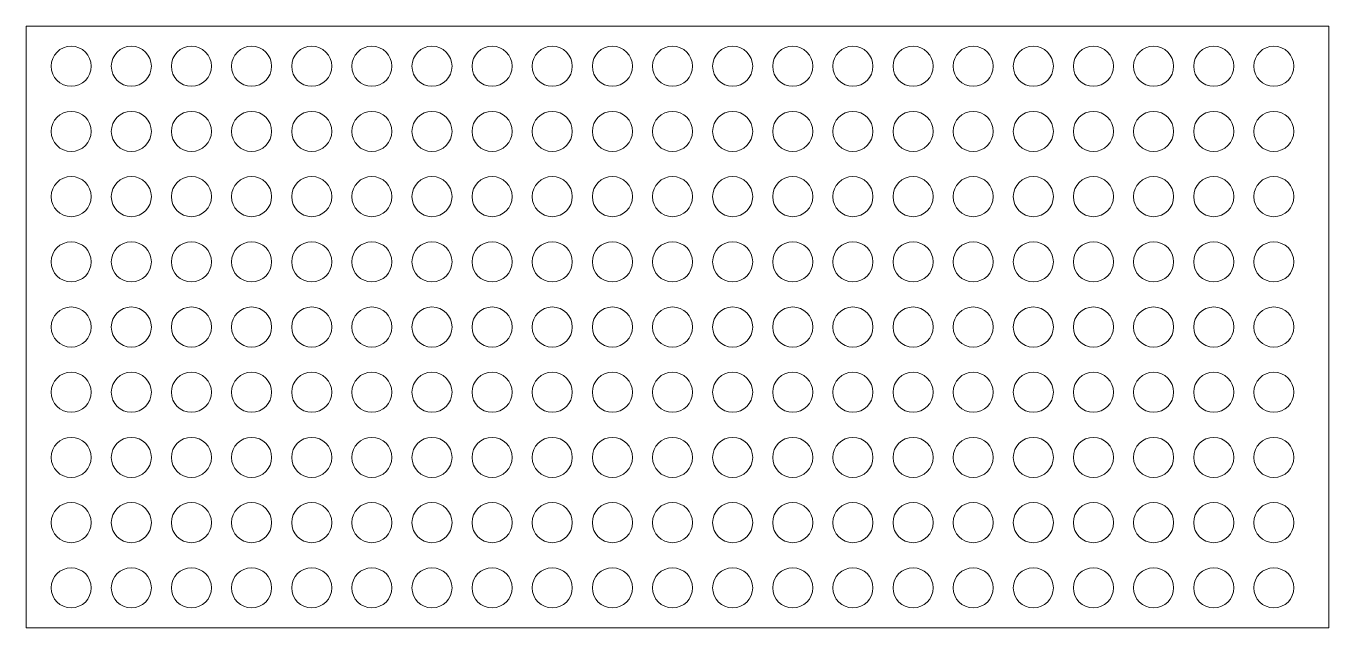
# Model space of a CAD drawing. Header units: millimetres. Extents: x -89 to 41, y -27 to 33.
import ezdxf

# ---------------------------------------------------------------- set-up
doc = ezdxf.new("R2010")
doc.units = ezdxf.units.MM

msp = doc.modelspace()

# ---------------------------------------------------------------- linework, layer by layer
at = {"color": 7, "linetype": 'Continuous', "lineweight": 15}
for p, q in [((41.01, 32.89), (-88.99, 32.89)), ((-88.99, 32.89), (-88.99, -27.11)), ((41.01, -27.11), (41.01, 32.89)), ((-88.99, -27.11), (41.01, -27.11))]:
    msp.add_line(p, q, dxfattribs=at)
for centre in [(-84.49, 28.89), (-78.49, 28.89), (-72.49, 28.89), (-66.49, 28.89), (-60.49, 28.89), (-54.49, 28.89), (-48.49, 28.89), (-42.49, 28.89), (-36.49, 28.89), (-30.49, 28.89), (-24.49, 28.89), (-18.49, 28.89), (-12.49, 28.89), (-6.49, 28.89), (-0.49, 28.89), (5.51, 28.89), (11.51, 28.89), (17.51, 28.89), (23.51, 28.89), (29.51, 28.89), (35.51, 28.89), (-84.49, 22.39), (-78.49, 22.39), (-72.49, 22.39), (-66.49, 22.39), (-60.49, 22.39), (-54.49, 22.39), (-48.49, 22.39), (-42.49, 22.39), (-36.49, 22.39), (-30.49, 22.39), (-24.49, 22.39), (-18.49, 22.39), (-12.49, 22.39), (-6.49, 22.39), (-0.49, 22.39), (5.51, 22.39), (11.51, 22.39), (17.51, 22.39), (23.51, 22.39), (29.51, 22.39), (35.51, 22.39), (-84.49, 15.89), (-78.49, 15.89), (-72.49, 15.89), (-66.49, 15.89), (-60.49, 15.89), (-54.49, 15.89), (-48.49, 15.89), (-42.49, 15.89), (-36.49, 15.89), (-30.49, 15.89), (-24.49, 15.89), (-18.49, 15.89), (-12.49, 15.89), (-6.49, 15.89), (-0.49, 15.89), (5.51, 15.89), (11.51, 15.89), (17.51, 15.89), (23.51, 15.89), (29.51, 15.89), (35.51, 15.89), (-84.49, 9.39), (-78.49, 9.39), (-72.49, 9.39), (-66.49, 9.39), (-60.49, 9.39), (-54.49, 9.39), (-48.49, 9.39), (-42.49, 9.39), (-36.49, 9.39), (-30.49, 9.39), (-24.49, 9.39), (-18.49, 9.39), (-12.49, 9.39), (-6.49, 9.39), (-0.49, 9.39), (5.51, 9.39), (11.51, 9.39), (17.51, 9.39), (23.51, 9.39), (29.51, 9.39), (35.51, 9.39), (-84.49, 2.89), (-78.49, 2.89), (-72.49, 2.89), (-66.49, 2.89), (-60.49, 2.89), (-54.49, 2.89), (-48.49, 2.89), (-42.49, 2.89), (-36.49, 2.89), (-30.49, 2.89), (-24.49, 2.89), (-18.49, 2.89), (-12.49, 2.89), (-6.49, 2.89), (-0.49, 2.89), (5.51, 2.89), (11.51, 2.89), (17.51, 2.89), (23.51, 2.89), (29.51, 2.89), (35.51, 2.89), (-84.49, -3.61), (-78.49, -3.61), (-72.49, -3.61), (-66.49, -3.61), (-60.49, -3.61), (-54.49, -3.61), (-48.49, -3.61), (-42.49, -3.61), (-36.49, -3.61), (-30.49, -3.61), (-24.49, -3.61), (-18.49, -3.61), (-12.49, -3.61), (-6.49, -3.61), (-0.49, -3.61), (5.51, -3.61), (11.51, -3.61), (17.51, -3.61), (23.51, -3.61), (29.51, -3.61), (35.51, -3.61), (-84.49, -10.11), (-78.49, -10.11), (-72.49, -10.11), (-66.49, -10.11), (-60.49, -10.11), (-54.49, -10.11), (-48.49, -10.11), (-42.49, -10.11), (-36.49, -10.11), (-30.49, -10.11), (-24.49, -10.11), (-18.49, -10.11), (-12.49, -10.11), (-6.49, -10.11), (-0.49, -10.11), (5.51, -10.11), (11.51, -10.11), (17.51, -10.11), (23.51, -10.11), (29.51, -10.11), (35.51, -10.11), (-84.49, -16.61), (-78.49, -16.61), (-72.49, -16.61), (-66.49, -16.61), (-60.49, -16.61), (-54.49, -16.61), (-48.49, -16.61), (-42.49, -16.61), (-36.49, -16.61), (-30.49, -16.61), (-24.49, -16.61), (-18.49, -16.61), (-12.49, -16.61), (-6.49, -16.61), (-0.49, -16.61), (5.51, -16.61), (11.51, -16.61), (17.51, -16.61), (23.51, -16.61), (29.51, -16.61), (35.51, -16.61), (-84.49, -23.11), (-78.49, -23.11), (-72.49, -23.11), (-66.49, -23.11), (-60.49, -23.11), (-54.49, -23.11), (-48.49, -23.11), (-42.49, -23.11), (-36.49, -23.11), (-30.49, -23.11), (-24.49, -23.11), (-18.49, -23.11), (-12.49, -23.11), (-6.49, -23.11), (-0.49, -23.11), (5.51, -23.11), (11.51, -23.11), (17.51, -23.11), (23.51, -23.11), (29.51, -23.11), (35.51, -23.11)]:
    msp.add_circle(centre, 2, dxfattribs=at)

doc.saveas('drawing.dxf')
